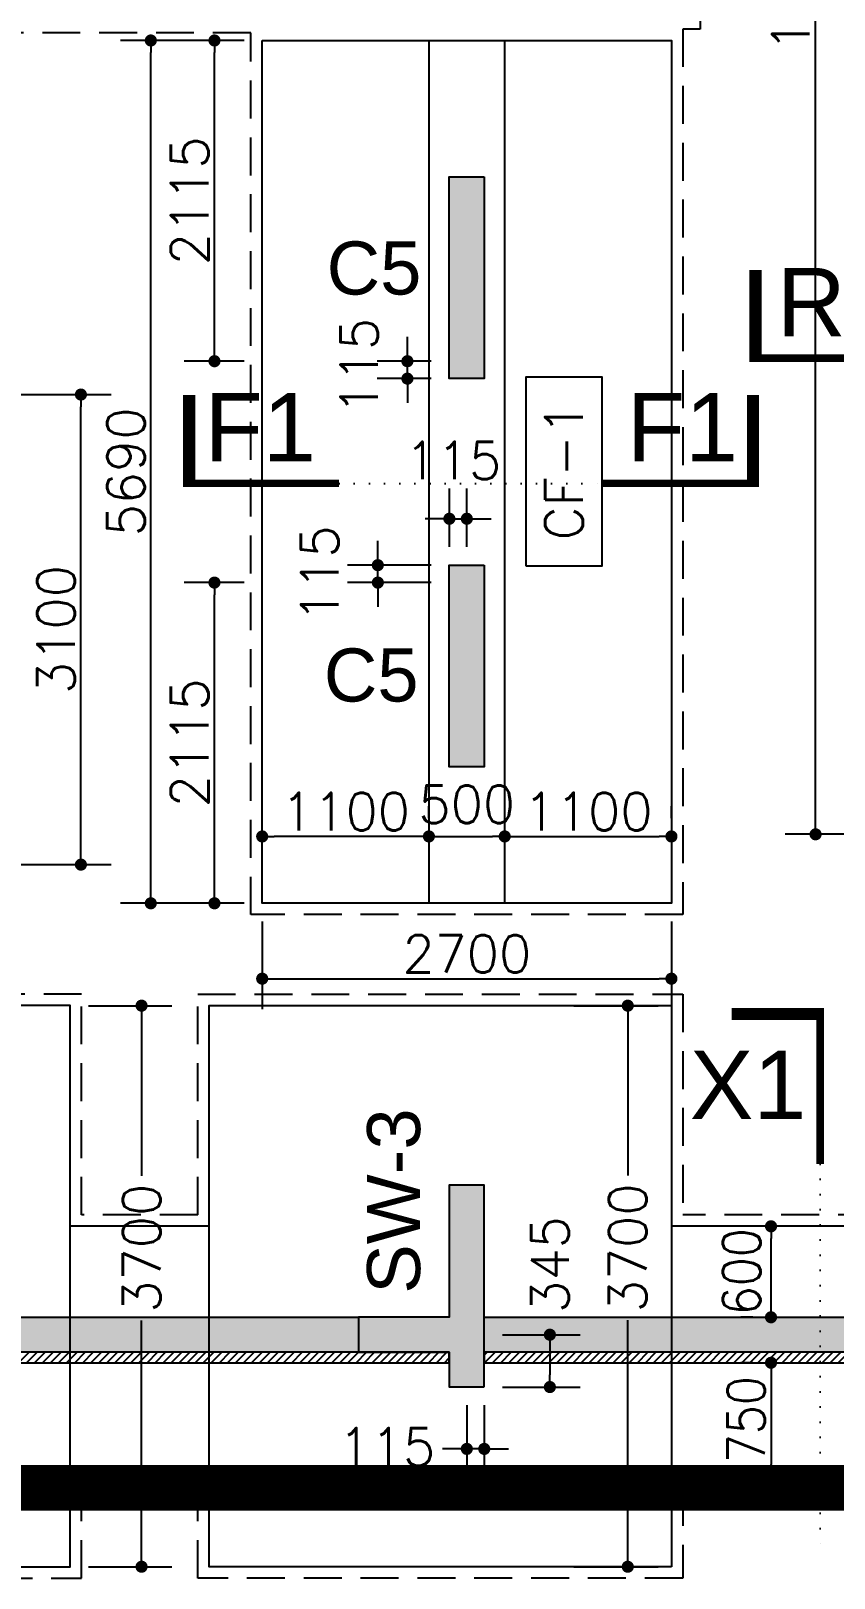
# Model space of a CAD drawing. Extents: x -200722 to 834823, y -494970 to 88783.
# Drawn here: x 501026 to 506325, y 23549 to 33752 of the extents above; entities that cross this region are included whole.
import ezdxf
from ezdxf.enums import TextEntityAlignment as Align

# ---------------------------------------------------------------- set-up
doc = ezdxf.new("R2010")
doc.units = 0
doc.header["$LTSCALE"] = 100
doc.header["$MEASUREMENT"] = 0
doc.header["$PDMODE"] = 34
doc.linetypes.add('DOT', pattern=[0.25, 0, -0.25])
doc.linetypes.add('HIDDEN', pattern=[0.375, 0.25, -0.125])
doc.layers.get('0').update_dxf_attribs({"linetype": 'CONTINUOUS'})
doc.layers.get('DEFPOINTS').update_dxf_attribs({"linetype": 'CONTINUOUS'})
for name, color, linetype in [('BEAM', 4, 'CONTINUOUS'), ('COL. SHED. STEEL.', 6, 'CONTINUOUS'), ('COL_H', 235, 'CONTINUOUS'), ('DIM', 3, 'CONTINUOUS'), ('F_EXEC', 3, 'HIDDEN'), ('F_FTG1', 11, 'CONTINUOUS'), ('RCCWALL', 6, 'CONTINUOUS'), ('TEXT', 2, 'CONTINUOUS')]:
    doc.layers.add(name, color=color, linetype=linetype)
doc.layers.add('HATCH', color=252, linetype='CONTINUOUS', lineweight=30)
doc.styles.add('AR', font='arial.ttf')
doc.styles.add('ROMANS', font='romans.shx')
doc.styles.get("Standard").update_dxf_attribs({"font": 'simplex.shx'})
doc.styles.add('TIMES-N', font='arial.ttf')
doc.dimstyles.new('STANDARD$0', dxfattribs={"dimtxt": 2.5, "dimasz": 2.5, "dimexe": 2, "dimexo": 0.7, "dimgap": 0.9, "dimtad": 1, "dimdec": 0, "dimdsep": 46, "dimtxsty": 'ROMANS', "dimcen": 0.09, "dimclrd": 4, "dimclre": 4, "dimclrt": 3, "dimadec": 0, "dimazin": 0, "dimtfac": 1, "dimtdec": 0, "dimtmove": 0, "dimatfit": 3, "dimfxl": 1, "dimtolj": 1, "dimtzin": 0, "dimarcsym": 0})

# ---------------------------------------------------------------- blocks, each defined once
blk = doc.blocks.new('DOT')
at = {"color": 0, "linetype": 'ByBlock'}
blk.add_line((-0.5, 0), (-1, 0), dxfattribs=at)
at = {"color": 0, "linetype": 'ByBlock', "const_width": 0.5}
blk.add_lwpolyline([(-0.25, 0, 1), (0.25, 0, 1)], format="xyb", close=True, dxfattribs=at)
blk = doc.blocks.new('*D2416')
at = {"layer": 'BEAM', "color": 0, "lineweight": -2, "transparency": 16777216}
for p, q in [((504607, 27324), (505164, 27324)), ((504964, 27244), (504964, 26204)), ((504964, 23704), (504964, 25250)), ((504607, 23624), (505164, 23624))]:
    blk.add_line(p, q, dxfattribs=at)
at = {"layer": 'DEFPOINTS', "color": 0, "lineweight": -3, "ltscale": 0.4, "transparency": 16777216}
for p in [(504487, 27324), (504964, 27324), (504487, 23624)]:
    blk.add_point(p, dxfattribs=at)
at = {"layer": 'BEAM', "color": 0, "lineweight": -2, "ltscale": 0.4, "transparency": 16777216, "xscale": 80, "yscale": 80, "zscale": 80}
for p, rotation in [((504964, 27324), 90), ((504964, 23624), 270)]:
    blk.add_blockref('DOT', p, dxfattribs=dict(at, rotation=rotation))
at = {"layer": 'BEAM', "color": 0, "ltscale": 0.4, "transparency": 16777216, "insert": (504964, 25727), "char_height": 248, "attachment_point": 5, "rotation": 90}
blk.add_mtext('\\A1;3700', dxfattribs=at)
blk = doc.blocks.new('_DOT')
at = {"color": 0, "linetype": 'ByBlock'}
blk.add_line((-0.5, 0), (-1, 0), dxfattribs=at)
at = {"color": 0, "linetype": 'ByBlock', "const_width": 0.5}
blk.add_lwpolyline([(-0.25, 0, 1), (0.25, 0, 1)], format="xyb", close=True, dxfattribs=at)
blk = doc.blocks.new('*D2417')
at = {"layer": 'BEAM', "color": 0, "lineweight": -2, "transparency": 16777216}
for p, q in [((501406, 27324), (501956, 27324)), ((501756, 27244), (501756, 26201)), ((501756, 23704), (501756, 25247)), ((501406, 23624), (501956, 23624))]:
    blk.add_line(p, q, dxfattribs=at)
at = {"layer": 'DEFPOINTS', "color": 0, "lineweight": -3, "ltscale": 0.4, "transparency": 16777216}
for p in [(501286, 27324), (501756, 27324), (501286, 23624)]:
    blk.add_point(p, dxfattribs=at)
at = {"layer": 'BEAM', "color": 0, "lineweight": -2, "ltscale": 0.4, "transparency": 16777216, "xscale": 80, "yscale": 80, "zscale": 80}
for p, rotation in [((501756, 27324), 90), ((501756, 23624), 270)]:
    blk.add_blockref('DOT', p, dxfattribs=dict(at, rotation=rotation))
at = {"layer": 'BEAM', "color": 0, "ltscale": 0.4, "transparency": 16777216, "insert": (501756, 25724), "char_height": 248, "attachment_point": 5, "rotation": 90}
blk.add_mtext('\\A1;3700', dxfattribs=at)
blk = doc.blocks.new('*D2432')
at = {"layer": 'BEAM', "color": 0, "lineweight": -2, "transparency": 16777216}
for p, q in [((503315, 30309), (503315, 30389)), ((503667, 30229), (503115, 30229)), ((503315, 30114), (503315, 30229)), ((503667, 30114), (503115, 30114)), ((503315, 30034), (503315, 29954))]:
    blk.add_line(p, q, dxfattribs=at)
at = {"layer": 'DEFPOINTS', "color": 0, "lineweight": -3, "ltscale": 0.4, "transparency": 16777216}
for p in [(503315, 30229), (503787, 30229), (503787, 30114)]:
    blk.add_point(p, dxfattribs=at)
at = {"layer": 'BEAM', "color": 0, "lineweight": -2, "ltscale": 0.4, "transparency": 16777216, "xscale": 80, "yscale": 80, "zscale": 80}
for p, rotation in [((503315, 30229), 270), ((503315, 30114), 90)]:
    blk.add_blockref('DOT', p, dxfattribs=dict(at, rotation=rotation))
at = {"layer": 'BEAM', "color": 0, "ltscale": 0.4, "transparency": 16777216, "insert": (502931, 30172), "char_height": 248, "attachment_point": 5, "rotation": 90}
blk.add_mtext('\\A1;115', dxfattribs=at)
blk = doc.blocks.new('*D2433')
at = {"layer": 'BEAM', "color": 0, "lineweight": -2, "transparency": 16777216}
for p, q in [((503510, 31654), (503510, 31734)), ((503667, 31574), (503310, 31574)), ((503510, 31459), (503510, 31574)), ((503667, 31459), (503310, 31459)), ((503510, 31379), (503510, 31299))]:
    blk.add_line(p, q, dxfattribs=at)
at = {"layer": 'DEFPOINTS', "color": 0, "lineweight": -3, "ltscale": 0.4, "transparency": 16777216}
for p in [(503510, 31574), (503787, 31574), (503787, 31459)]:
    blk.add_point(p, dxfattribs=at)
at = {"layer": 'BEAM', "color": 0, "lineweight": -2, "ltscale": 0.4, "transparency": 16777216, "xscale": 80, "yscale": 80, "zscale": 80}
for p, rotation in [((503510, 31574), 270), ((503510, 31459), 90)]:
    blk.add_blockref('DOT', p, dxfattribs=dict(at, rotation=rotation))
at = {"layer": 'BEAM', "color": 0, "ltscale": 0.4, "transparency": 16777216, "insert": (503192, 31541), "char_height": 248, "attachment_point": 5, "rotation": 90}
blk.add_mtext('\\A1;115', dxfattribs=at)
blk = doc.blocks.new('*D2434')
at = {"layer": 'BEAM', "color": 0, "lineweight": -2, "transparency": 16777216}
for p, q in [((503787, 30349), (503787, 30735)), ((503902, 30349), (503902, 30735)), ((503707, 30535), (503627, 30535)), ((503787, 30535), (503902, 30535)), ((503982, 30535), (504062, 30535))]:
    blk.add_line(p, q, dxfattribs=at)
at = {"layer": 'DEFPOINTS', "color": 0, "lineweight": -3, "ltscale": 0.4, "transparency": 16777216}
for p in [(503902, 30535), (503787, 30229), (503902, 30229)]:
    blk.add_point(p, dxfattribs=at)
at = {"layer": 'BEAM', "color": 0, "lineweight": -2, "ltscale": 0.4, "transparency": 16777216, "xscale": 80, "yscale": 80, "zscale": 80}
blk.add_blockref('DOT', (503787, 30535), dxfattribs=at)
at = {"layer": 'BEAM', "color": 0, "lineweight": -2, "ltscale": 0.4, "transparency": 16777216, "xscale": 80, "yscale": 80, "zscale": 80, "rotation": 180}
blk.add_blockref('DOT', (503902, 30535), dxfattribs=at)
at = {"layer": 'BEAM', "color": 0, "ltscale": 0.4, "transparency": 16777216, "insert": (503811, 30919), "char_height": 248, "attachment_point": 5}
blk.add_mtext('\\A1;115', dxfattribs=at)
blk = doc.blocks.new('*D2435')
at = {"layer": 'BEAM', "color": 0, "lineweight": -2, "transparency": 16777216}
for p, q in [((502432, 30114), (502037, 30114)), ((502237, 28079), (502237, 30034)), ((502432, 27999), (502037, 27999))]:
    blk.add_line(p, q, dxfattribs=at)
at = {"layer": 'DEFPOINTS', "color": 0, "lineweight": -3, "ltscale": 0.4, "transparency": 16777216}
for p in [(502237, 30114), (502552, 30114), (502552, 27999)]:
    blk.add_point(p, dxfattribs=at)
at = {"layer": 'BEAM', "color": 0, "lineweight": -2, "ltscale": 0.4, "transparency": 16777216, "xscale": 80, "yscale": 80, "zscale": 80}
for p, rotation in [((502237, 30114), 90), ((502237, 27999), 270)]:
    blk.add_blockref('DOT', p, dxfattribs=dict(at, rotation=rotation))
at = {"layer": 'BEAM', "color": 0, "ltscale": 0.4, "transparency": 16777216, "insert": (502073, 29057), "char_height": 248, "attachment_point": 5, "rotation": 90}
blk.add_mtext('\\A1;2115', dxfattribs=at)
blk = doc.blocks.new('*D2436')
at = {"layer": 'BEAM', "color": 0, "lineweight": -2, "transparency": 16777216}
for p, q in [((502432, 33689), (502037, 33689)), ((502237, 31654), (502237, 33609)), ((502432, 31574), (502037, 31574))]:
    blk.add_line(p, q, dxfattribs=at)
at = {"layer": 'DEFPOINTS', "color": 0, "lineweight": -3, "ltscale": 0.4, "transparency": 16777216}
for p in [(502237, 33689), (502552, 33689), (502552, 31574)]:
    blk.add_point(p, dxfattribs=at)
at = {"layer": 'BEAM', "color": 0, "lineweight": -2, "ltscale": 0.4, "transparency": 16777216, "xscale": 80, "yscale": 80, "zscale": 80}
for p, rotation in [((502237, 33689), 90), ((502237, 31574), 270)]:
    blk.add_blockref('DOT', p, dxfattribs=dict(at, rotation=rotation))
at = {"layer": 'BEAM', "color": 0, "ltscale": 0.4, "transparency": 16777216, "insert": (502073, 32632), "char_height": 248, "attachment_point": 5, "rotation": 90}
blk.add_mtext('\\A1;2115', dxfattribs=at)
blk = doc.blocks.new('*D2437')
at = {"layer": 'BEAM', "color": 0, "lineweight": -2, "transparency": 16777216}
for p, q in [((502432, 33689), (501617, 33689)), ((501817, 28079), (501817, 33609)), ((502432, 27999), (501617, 27999))]:
    blk.add_line(p, q, dxfattribs=at)
at = {"layer": 'DEFPOINTS', "color": 0, "lineweight": -3, "ltscale": 0.4, "transparency": 16777216}
for p in [(501817, 33689), (502552, 33689), (502552, 27999)]:
    blk.add_point(p, dxfattribs=at)
at = {"layer": 'BEAM', "color": 0, "lineweight": -2, "ltscale": 0.4, "transparency": 16777216, "xscale": 80, "yscale": 80, "zscale": 80}
for p, rotation in [((501817, 33689), 90), ((501817, 27999), 270)]:
    blk.add_blockref('DOT', p, dxfattribs=dict(at, rotation=rotation))
at = {"layer": 'BEAM', "color": 0, "ltscale": 0.4, "transparency": 16777216, "insert": (501653, 30844), "char_height": 248, "attachment_point": 5, "rotation": 90}
blk.add_mtext('\\A1;5690', dxfattribs=at)
blk = doc.blocks.new('*D2438')
at = {"layer": 'BEAM', "color": 0, "lineweight": -2, "transparency": 16777216}
for p, q in [((502552, 27879), (502552, 27302)), ((505252, 27879), (505252, 27302)), ((502632, 27502), (505172, 27502))]:
    blk.add_line(p, q, dxfattribs=at)
at = {"layer": 'DEFPOINTS', "color": 0, "lineweight": -3, "ltscale": 0.4, "transparency": 16777216}
for p in [(502552, 27999), (505252, 27999), (505252, 27502)]:
    blk.add_point(p, dxfattribs=at)
at = {"layer": 'BEAM', "color": 0, "lineweight": -2, "ltscale": 0.4, "transparency": 16777216, "xscale": 80, "yscale": 80, "zscale": 80, "rotation": 180}
blk.add_blockref('DOT', (502552, 27502), dxfattribs=at)
at = {"layer": 'BEAM', "color": 0, "lineweight": -2, "ltscale": 0.4, "transparency": 16777216, "xscale": 80, "yscale": 80, "zscale": 80}
blk.add_blockref('DOT', (505252, 27502), dxfattribs=at)
at = {"layer": 'BEAM', "color": 0, "ltscale": 0.4, "transparency": 16777216, "insert": (503902, 27666), "char_height": 248, "attachment_point": 5}
blk.add_mtext('\\A1;2700', dxfattribs=at)
blk = doc.blocks.new('*D2439')
at = {"layer": 'BEAM', "color": 0, "lineweight": -2, "transparency": 16777216}
for p, q in [((502552, 28560), (502552, 28640)), ((503652, 28560), (503652, 28640)), ((503572, 28440), (502632, 28440))]:
    blk.add_line(p, q, dxfattribs=at)
at = {"layer": 'DEFPOINTS', "color": 0, "lineweight": -3, "ltscale": 0.4, "transparency": 16777216}
for p in [(502552, 28440), (502552, 28440), (503652, 28440)]:
    blk.add_point(p, dxfattribs=at)
at = {"layer": 'BEAM', "color": 0, "lineweight": -2, "ltscale": 0.4, "transparency": 16777216, "xscale": 80, "yscale": 80, "zscale": 80, "rotation": 180}
blk.add_blockref('DOT', (502552, 28440), dxfattribs=at)
at = {"layer": 'BEAM', "color": 0, "lineweight": -2, "ltscale": 0.4, "transparency": 16777216, "xscale": 80, "yscale": 80, "zscale": 80}
blk.add_blockref('DOT', (503652, 28440), dxfattribs=at)
at = {"layer": 'BEAM', "color": 0, "ltscale": 0.4, "transparency": 16777216, "insert": (503102, 28604), "char_height": 248, "attachment_point": 5}
blk.add_mtext('\\A1;1100', dxfattribs=at)
blk = doc.blocks.new('*D2440')
at = {"layer": 'BEAM', "color": 0, "lineweight": -2, "transparency": 16777216}
for p, q in [((504152, 28560), (504152, 28640)), ((505252, 28560), (505252, 28640)), ((504232, 28440), (505172, 28440))]:
    blk.add_line(p, q, dxfattribs=at)
at = {"layer": 'DEFPOINTS', "color": 0, "lineweight": -3, "ltscale": 0.4, "transparency": 16777216}
for p in [(504152, 28440), (505252, 28440), (505252, 28440)]:
    blk.add_point(p, dxfattribs=at)
at = {"layer": 'BEAM', "color": 0, "lineweight": -2, "ltscale": 0.4, "transparency": 16777216, "xscale": 80, "yscale": 80, "zscale": 80, "rotation": 180}
blk.add_blockref('DOT', (504152, 28440), dxfattribs=at)
at = {"layer": 'BEAM', "color": 0, "lineweight": -2, "ltscale": 0.4, "transparency": 16777216, "xscale": 80, "yscale": 80, "zscale": 80}
blk.add_blockref('DOT', (505252, 28440), dxfattribs=at)
at = {"layer": 'BEAM', "color": 0, "ltscale": 0.4, "transparency": 16777216, "insert": (504702, 28604), "char_height": 248, "attachment_point": 5}
blk.add_mtext('\\A1;1100', dxfattribs=at)
blk = doc.blocks.new('*D2441')
at = {"layer": 'BEAM', "color": 0, "lineweight": -2, "transparency": 16777216}
for p, q in [((503652, 28560), (503652, 28640)), ((504152, 28560), (504152, 28640)), ((503732, 28440), (504072, 28440))]:
    blk.add_line(p, q, dxfattribs=at)
at = {"layer": 'DEFPOINTS', "color": 0, "lineweight": -3, "ltscale": 0.4, "transparency": 16777216}
for p in [(503652, 28440), (504152, 28440), (504152, 28440)]:
    blk.add_point(p, dxfattribs=at)
at = {"layer": 'BEAM', "color": 0, "lineweight": -2, "ltscale": 0.4, "transparency": 16777216, "xscale": 80, "yscale": 80, "zscale": 80, "rotation": 180}
blk.add_blockref('DOT', (503652, 28440), dxfattribs=at)
at = {"layer": 'BEAM', "color": 0, "lineweight": -2, "ltscale": 0.4, "transparency": 16777216, "xscale": 80, "yscale": 80, "zscale": 80}
blk.add_blockref('DOT', (504152, 28440), dxfattribs=at)
at = {"layer": 'BEAM', "color": 0, "ltscale": 0.4, "transparency": 16777216, "insert": (503902, 28652), "char_height": 248, "attachment_point": 5}
blk.add_mtext('\\A1;500', dxfattribs=at)
blk = doc.blocks.new('*D2469')
at = {"layer": 'BEAM', "color": 0, "lineweight": -2, "transparency": 16777216}
for p, q in [((500946, 31354), (501556, 31354)), ((501356, 28334), (501356, 31274)), ((500946, 28254), (501556, 28254))]:
    blk.add_line(p, q, dxfattribs=at)
at = {"layer": 'DEFPOINTS', "color": 0, "lineweight": -3, "ltscale": 0.4, "transparency": 16777216}
for p in [(500826, 31354), (501356, 31354), (500826, 28254)]:
    blk.add_point(p, dxfattribs=at)
at = {"layer": 'BEAM', "color": 0, "lineweight": -2, "ltscale": 0.4, "transparency": 16777216, "xscale": 80, "yscale": 80, "zscale": 80}
for p, rotation in [((501356, 31354), 90), ((501356, 28254), 270)]:
    blk.add_blockref('DOT', p, dxfattribs=dict(at, rotation=rotation))
at = {"layer": 'BEAM', "color": 0, "ltscale": 0.4, "transparency": 16777216, "insert": (501192, 29804), "char_height": 248, "attachment_point": 5, "rotation": 90}
blk.add_mtext('\\A1;3100', dxfattribs=at)
blk = doc.blocks.new('*D2516')
at = {"layer": 'BEAM', "color": 0, "lineweight": -2, "transparency": 16777216}
for p, q in [((504137, 25154), (504650, 25154)), ((504450, 25074), (504450, 24889)), ((504137, 24809), (504650, 24809))]:
    blk.add_line(p, q, dxfattribs=at)
at = {"layer": 'DEFPOINTS', "color": 0, "lineweight": -3, "ltscale": 0.4, "transparency": 16777216}
for p in [(504017, 25154), (504017, 24809), (504450, 24809)]:
    blk.add_point(p, dxfattribs=at)
at = {"layer": 'BEAM', "color": 0, "lineweight": -2, "ltscale": 0.4, "transparency": 16777216, "xscale": 80, "yscale": 80, "zscale": 80}
for p, rotation in [((504450, 25154), 90), ((504450, 24809), 270)]:
    blk.add_blockref('DOT', p, dxfattribs=dict(at, rotation=rotation))
at = {"layer": 'BEAM', "color": 0, "ltscale": 0.4, "transparency": 16777216, "insert": (504450, 25617), "char_height": 248, "attachment_point": 5, "rotation": 90}
blk.add_mtext('\\A1;345', dxfattribs=at)
blk = doc.blocks.new('*D2517')
at = {"layer": 'BEAM', "color": 0, "lineweight": -2, "transparency": 16777216}
for p, q in [((503902, 24689), (503902, 24201)), ((504017, 24689), (504017, 24201)), ((503822, 24401), (503742, 24401)), ((504017, 24401), (503902, 24401)), ((504097, 24401), (504177, 24401))]:
    blk.add_line(p, q, dxfattribs=at)
at = {"layer": 'DEFPOINTS', "color": 0, "lineweight": -3, "ltscale": 0.4, "transparency": 16777216}
for p in [(503902, 24809), (504017, 24809), (503902, 24401)]:
    blk.add_point(p, dxfattribs=at)
at = {"layer": 'BEAM', "color": 0, "lineweight": -2, "ltscale": 0.4, "transparency": 16777216, "xscale": 80, "yscale": 80, "zscale": 80}
blk.add_blockref('DOT', (503902, 24401), dxfattribs=at)
at = {"layer": 'BEAM', "color": 0, "lineweight": -2, "ltscale": 0.4, "transparency": 16777216, "xscale": 80, "yscale": 80, "zscale": 80, "rotation": 180}
blk.add_blockref('DOT', (504017, 24401), dxfattribs=at)
at = {"layer": 'BEAM', "color": 0, "ltscale": 0.4, "transparency": 16777216, "insert": (503375, 24414), "char_height": 248, "attachment_point": 5}
blk.add_mtext('\\A1;115', dxfattribs=at)
blk = doc.blocks.new('*D2567')
at = {"layer": 'BEAM', "color": 0, "lineweight": -2, "transparency": 16777216}
for p, q in [((506507, 39839), (506003, 39839)), ((506203, 28534), (506203, 39759)), ((506507, 28454), (506003, 28454))]:
    blk.add_line(p, q, dxfattribs=at)
at = {"layer": 'DEFPOINTS', "color": 0, "lineweight": -3, "ltscale": 0.4, "transparency": 16777216}
for p in [(506203, 39839), (506627, 39839), (506627, 28454)]:
    blk.add_point(p, dxfattribs=at)
at = {"layer": 'BEAM', "color": 0, "lineweight": -2, "ltscale": 0.4, "transparency": 16777216, "xscale": 80, "yscale": 80, "zscale": 80}
for p, rotation in [((506203, 39839), 90), ((506203, 28454), 270)]:
    blk.add_blockref('DOT', p, dxfattribs=dict(at, rotation=rotation))
at = {"layer": 'BEAM', "color": 0, "ltscale": 0.4, "transparency": 16777216, "insert": (506039, 34147), "char_height": 248, "attachment_point": 5, "rotation": 90}
blk.add_mtext('\\A1;11385', dxfattribs=at)
blk = doc.blocks.new('*D2734')
at = {"layer": 'BEAM', "color": 0, "lineweight": -2, "transparency": 16777216}
for p, q in [((505789, 25869), (505709, 25869)), ((505909, 25349), (505909, 25789)), ((505789, 25269), (505709, 25269))]:
    blk.add_line(p, q, dxfattribs=at)
at = {"layer": 'DEFPOINTS', "color": 0, "lineweight": -3, "ltscale": 0.4, "transparency": 16777216}
for p in [(505909, 25869), (505909, 25869), (505909, 25269)]:
    blk.add_point(p, dxfattribs=at)
at = {"layer": 'BEAM', "color": 0, "lineweight": -2, "ltscale": 0.4, "transparency": 16777216, "xscale": 80, "yscale": 80, "zscale": 80}
for p, rotation in [((505909, 25869), 90), ((505909, 25269), 270)]:
    blk.add_blockref('DOT', p, dxfattribs=dict(at, rotation=rotation))
at = {"layer": 'BEAM', "color": 0, "ltscale": 0.4, "transparency": 16777216, "insert": (505715, 25569), "char_height": 248, "attachment_point": 5, "rotation": 90}
blk.add_mtext('\\A1;{\\W0.9;600}', dxfattribs=at)
blk = doc.blocks.new('*D2735')
at = {"layer": 'BEAM', "color": 0, "lineweight": -2, "transparency": 16777216}
for p, q in [((505789, 24969), (505709, 24969)), ((505909, 24889), (505909, 24299)), ((505789, 24219), (505709, 24219))]:
    blk.add_line(p, q, dxfattribs=at)
at = {"layer": 'DEFPOINTS', "color": 0, "lineweight": -3, "ltscale": 0.4, "transparency": 16777216}
for p in [(505909, 24969), (505909, 24219), (505909, 24219)]:
    blk.add_point(p, dxfattribs=at)
at = {"layer": 'BEAM', "color": 0, "lineweight": -2, "ltscale": 0.4, "transparency": 16777216, "xscale": 80, "yscale": 80, "zscale": 80}
for p, rotation in [((505909, 24969), 90), ((505909, 24219), 270)]:
    blk.add_blockref('DOT', p, dxfattribs=dict(at, rotation=rotation))
at = {"layer": 'BEAM', "color": 0, "ltscale": 0.4, "transparency": 16777216, "insert": (505745, 24594), "char_height": 248, "attachment_point": 5, "rotation": 90}
blk.add_mtext('\\A1;{\\W0.9;750}', dxfattribs=at)

msp = doc.modelspace()

# ---------------------------------------------------------------- hatches: boundary and pattern name
at = {"layer": 'COL_H', "ltscale": 0.4}
for points in [[(504016.5, 32789.4), (504016.5, 31459.4), (503786.5, 31459.4), (503786.5, 32789.4)], [(504016.5, 30229.4), (504016.5, 28899.4), (503786.5, 28899.4), (503786.5, 30229.4)], [(504016.5, 24809.4), (504016.5, 26139.4), (503786.5, 26139.4), (503786.5, 25269.4), (503186.5, 25269.4), (503186.5, 25039.4), (503786.5, 25039.4), (503786.5, 24809.4)]]:
    msp.add_hatch(color=256, dxfattribs=at).paths.add_polyline_path(points)
at = {"layer": 'DIM', "ltscale": 0.4}
h = msp.add_hatch(dxfattribs=at)
h.set_pattern_fill('ANSI31', color=256, scale=300, style=0)
h.set_pattern_definition([(45, (191292.92, 0), (-26.5165043, 26.5165043), [])])
h.paths.add_polyline_path([(499470.5, 25039.4), (496150.5, 25039.4), (496150.5, 24969.4), (499470.5, 24969.4)])
h.paths.add_polyline_path([(503786.5, 25039.4), (499700.5, 25039.4), (499700.5, 24969.4), (503786.5, 24969.4)])
h.paths.add_polyline_path([(517104.5, 25039.4), (504016.5, 25039.4), (504016.5, 24969.4), (517104.5, 24969.4)])
at = {"layer": 'HATCH', "lineweight": -3, "ltscale": 0.4}
for points in [[(500300.5, 25269.4), (503186.5, 25269.4), (503186.5, 25039.4), (500300.5, 25039.4)], [(504016.5, 25269.4), (507801.5, 25269.4), (507801.5, 25039.4), (504016.5, 25039.4)]]:
    msp.add_hatch(color=256, dxfattribs=at).paths.add_polyline_path(points)

# ---------------------------------------------------------------- linework, layer by layer
at = {"color": 1, "linetype": 'DOT', "ltscale": 4}
for p, q in [((503059.4, 30768.5, 7446.6), (504801, 30768.5, 7446.6)), ((506233.5, 26279.4), (506233.5, 23696.6))]:
    msp.add_line(p, q, dxfattribs=at)
at = {"color": 1, "lineweight": -3, "ltscale": 0.4}
msp.add_line((518279.5, 24144.3, 7296.2), (454820.5, 24143.9, 5270.9), dxfattribs=at)
at = {"color": 5, "lineweight": -3, "ltscale": 0.4, "const_width": 300, "elevation": 7446.6}
msp.add_lwpolyline([(454820.5, 52099.9), (518279.5, 52099.9), (518279.5, 24144.4), (454820.5, 24143.9), (454820.5, 52099.9)], dxfattribs=at)
at = {"layer": 'COL. SHED. STEEL.', "ltscale": 500, "elevation": 7446.6}
for points in [[(504016.5, 32789.4), (504016.5, 31459.4), (503786.5, 31459.4), (503786.5, 32789.4), (504016.5, 32789.4)], [(504016.5, 30229.4), (504016.5, 28899.4), (503786.5, 28899.4), (503786.5, 30229.4), (504016.5, 30229.4)], [(504016.5, 24809.4), (504016.5, 26139.4), (503786.5, 26139.4), (503786.5, 25269.4), (503186.5, 25269.4), (503186.5, 25039.4), (503786.5, 25039.4), (503786.5, 24809.4), (504016.5, 24809.4)]]:
    msp.add_lwpolyline(points, dxfattribs=at)
at = {"layer": 'DIM', "color": 1}
for points in [[(505806.3, 32176.5, 80, 80, 0), (505806.3, 31593.4, 50, 50, 0), (506795.4, 31593.4, 50, 50, 0)], [(505650.3, 27268.5, 80, 80, 0), (506233.5, 27268.5, 50, 50, 0), (506233.5, 26279.4, 50, 50, 0)]]:
    msp.add_lwpolyline(points, format="xyseb", dxfattribs=at)
at = {"layer": 'DIM', "color": 1, "elevation": 7446.6}
for points in [[(502070.3, 31351.6, 80, 80, 0), (502070.3, 30768.5, 50, 50, 0), (503059.4, 30768.5, 50, 50, 0)], [(505790.1, 31351.6, 80, 80, 0), (505790.1, 30768.5, 50, 50, 0), (504801, 30768.5, 50, 50, 0)]]:
    msp.add_lwpolyline(points, format="xyseb", dxfattribs=at)
at = {"layer": 'F_EXEC', "ltscale": 10}
for p, q in [((502126.5, 25944.4, 7446.6), (501360.5, 25944.4, 7446.6)), ((506601.5, 25944.4, 7446.6), (505326.5, 25944.4, 7446.6))]:
    msp.add_line(p, q, dxfattribs=at)
at = {"layer": 'F_EXEC', "ltscale": 10, "elevation": 7446.6}
for points in [[(505441.5, 33764.4), (505326.5, 33764.4), (505326.5, 27924.4), (502476.5, 27924.4), (502476.5, 33739.4), (500110.5, 33739.4), (500110.5, 39914.4), (503440.5, 39914.4), (503440.5, 38024.4), (505441.5, 38024.4), (505441.5, 33764.4)], [(501360.5, 25944.4), (501360.5, 27399.4), (498160.5, 27399.4), (498160.5, 25944.4)], [(502126.5, 25944.4), (502126.5, 27399.4), (505326.5, 27399.4), (505326.5, 25944.4)], [(498160.5, 24144.4), (498160.5, 23549.4), (501360.5, 23549.4), (501360.5, 24144.4)], [(502126.5, 24144.4), (501360.5, 24144.4)], [(505326.5, 24144.4), (505326.5, 23549.4), (502126.5, 23549.4), (502126.5, 24144.4)], [(506601.5, 24144.4), (505326.5, 24144.4)]]:
    msp.add_lwpolyline(points, dxfattribs=at)
at = {"layer": 'F_FTG1', "ltscale": 0.4}
for p, q in [((503651.5, 33689.4, 7446.6), (503651.5, 27999.4, 7446.6)), ((504151.5, 33689.4, 7446.6), (504151.5, 27999.4, 7446.6)), ((502201.5, 25869.4, 7446.6), (501285.5, 25869.4, 7446.6)), ((506676.5, 25869.4, 7446.6), (505251.5, 25869.4, 7446.6))]:
    msp.add_line(p, q, dxfattribs=at)
at = {"layer": 'F_FTG1', "ltscale": 0.4, "elevation": 7446.6}
for points in [[(502551.5, 33689.4), (505251.5, 33689.4), (505251.5, 27999.4), (502551.5, 27999.4)], [(498235.5, 23624.4), (501285.5, 23624.4), (501285.5, 27324.4), (498235.5, 27324.4)], [(505251.5, 23624.4), (502201.5, 23624.4), (502201.5, 27324.4), (505251.5, 27324.4)]]:
    msp.add_lwpolyline(points, close=True, dxfattribs=at)
for points in [[(502201.5, 24219.4), (501285.5, 24219.4)], [(506676.5, 24219.4), (505251.5, 24219.4)]]:
    msp.add_lwpolyline(points, dxfattribs=at)
at = {"layer": 'RCCWALL', "color": 42, "ltscale": 0.4}
for points, elevation in [([(500300.5, 25269.4), (503186.5, 25269.4), (503186.5, 25039.4), (500300.5, 25039.4)], 3998.7), ([(504016.5, 25269.4), (507801.5, 25269.4), (507801.5, 25039.4), (504016.5, 25039.4)], 7446.6)]:
    msp.add_lwpolyline(points, close=True, dxfattribs=dict(at, elevation=elevation))
at = {"layer": 'RCCWALL', "color": 1, "ltscale": 0.4, "elevation": 7446.6}
for points in [[(503786.5, 25039.4), (499700.5, 25039.4), (499700.5, 24969.4), (503786.5, 24969.4)], [(517104.5, 25039.4), (504016.5, 25039.4), (504016.5, 24969.4), (517104.5, 24969.4)]]:
    msp.add_lwpolyline(points, close=True, dxfattribs=at)
at = {"layer": 'TEXT'}
msp.add_lwpolyline([(504293.4, 30222.6), (504293.4, 31471.4), (504793.3, 31471.4), (504793.3, 30222.6)], close=True, dxfattribs=at)

# ---------------------------------------------------------------- texts
at = {"layer": 'TEXT', "style": 'AR'}
for p in [(502977.2, 32013.6, 3998.7), (502958.6, 29329.6, 3998.7)]:
    msp.add_text('C5', height=350, dxfattribs=at).set_placement(p)
at = {"layer": 'TEXT', "style": 'TIMES-N'}
for s, p in [('R2', (505948.1, 31963.9)), ('F1', (502172.3, 31139, 7446.6)), ('F1', (504957.9, 31139, 7446.6)), ('X1', (505373.2, 26802.1))]:
    msp.add_text(s, height=450, dxfattribs=at).set_placement(p, align=Align.MIDDLE_LEFT)
at = {"layer": 'TEXT'}
msp.add_text('CF-1', height=250, rotation=90, dxfattribs=at).set_placement((504543.3, 30847), align=Align.MIDDLE)
at = {"layer": 'TEXT', "style": 'AR'}
msp.add_text('SW-3', height=350, rotation=90, dxfattribs=at).set_placement((503593.9, 25424.6, -3447.9))

# ---------------------------------------------------------------- dimensions: what is measured, and where the dimension line sits
at = {"layer": 'BEAM'}
for base, p1, p2, picture, middle in [((506203, 39839.4), (506626.5, 28454.4, 7446.6), (506626.5, 39839.4, 7446.6), '*D2567', (506039, 34146.9)), ((501817.4, 33689.4), (502551.5, 27999.4, 7446.6), (502551.5, 33689.4, 7446.6), '*D2437', (501653.4, 30844.4)), ((502236.6, 33689.4), (502551.5, 31574.4, 7446.6), (502551.5, 33689.4, 7446.6), '*D2436', (502072.6, 32631.9)), ((501356.1, 31354.4), (500825.5, 28254.4, 7446.6), (500825.5, 31354.4, 7446.6), '*D2469', (501192.1, 29804.4)), ((503314.7, 30229.4), (503786.5, 30114.4, 7446.6), (503786.5, 30229.4, 7446.6), '*D2432', (502930.7, 30171.9)), ((502236.6, 30114.4), (502551.5, 27999.4, 7446.6), (502551.5, 30114.4, 7446.6), '*D2435', (502072.6, 29056.9))]:
    dim = msp.add_linear_dim(base=base, p1=p1, p2=p2, angle=90, dimstyle='STANDARD$0', override={"dimscale": 8, "dimtxt": 31, "dimasz": 10, "dimexe": 25, "dimexo": 15, "dimgap": 5, "dimzin": 3, "dimtxsty": 'Standard', "dimblk": 'DOT', "dimcen": 3, "dimdle": 1, "dimclrd": 0, "dimclre": 0, "dimclrt": 0, "dimtmove": 2, "dimldrblk": 'DOT', "dimtzin": 3}, dxfattribs=at)
    dim.commit()
    dim.dimension.update_dxf_attribs({"geometry": picture, "text_midpoint": middle})
for base, p1, p2, angle, picture, middle in [((503510.4, 31574.4), (503786.5, 31459.4, 7446.6), (503786.5, 31574.4, 7446.6), 90, '*D2433', (503192.4, 31541.3)), ((501756, 27324.4, 7446.6), (501285.5, 23624.4, 14893.2), (501285.5, 27324.4, 7446.6), 90, '*D2417', (501756, 25724.4, 7446.6)), ((504964, 27324.4), (504486.9, 23624.4, 7446.6), (504486.9, 27324.4), 90, '*D2416', (504964, 25727.1)), ((504449.6, 24809.4, 7446.6), (504016.5, 25154.4, 14893.2), (504016.5, 24809.4, 14893.2), 90, '*D2516', (504449.6, 25616.5, 7446.6)), ((503901.5, 24401.4), (504016.5, 24809.4, 7446.6), (503901.5, 24809.4, 14893.2), 180, '*D2517', (503375.4, 24414.3))]:
    dim = msp.add_linear_dim(base=base, p1=p1, p2=p2, angle=angle, dimstyle='STANDARD$0', override={"dimscale": 8, "dimtxt": 31, "dimasz": 10, "dimexe": 25, "dimexo": 15, "dimgap": 5, "dimzin": 3, "dimtxsty": 'Standard', "dimblk": 'DOT', "dimcen": 3, "dimdle": 1, "dimclrd": 0, "dimclre": 0, "dimclrt": 0, "dimtmove": 2, "dimldrblk": 'DOT', "dimtzin": 3}, dxfattribs=at)
    dim.commit()
    dim.dimension.update_dxf_attribs({"geometry": picture, "text_midpoint": middle, "dimtype": 160})
for base, p1, p2, picture, middle in [((503901.5, 30535.4), (503786.5, 30229.4, 7446.6), (503901.5, 30229.4, 7446.6), '*D2434', (503811.1, 30919.4)), ((504151.5, 28440.4), (503651.5, 28440.4, 7446.6), (504151.5, 28440.4, 7446.6), '*D2441', (503901.5, 28652.2))]:
    dim = msp.add_linear_dim(base=base, p1=p1, p2=p2, dimstyle='STANDARD$0', override={"dimscale": 8, "dimtxt": 31, "dimasz": 10, "dimexe": 25, "dimexo": 15, "dimgap": 5, "dimzin": 3, "dimtxsty": 'Standard', "dimblk": 'DOT', "dimcen": 3, "dimdle": 1, "dimclrd": 0, "dimclre": 0, "dimclrt": 0, "dimtmove": 2, "dimldrblk": 'DOT', "dimtzin": 3}, dxfattribs=at)
    dim.commit()
    dim.dimension.update_dxf_attribs({"geometry": picture, "text_midpoint": middle, "dimtype": 160})
for base, p1, p2, picture, middle in [((502551.5, 28440.4), (503651.5, 28440.4, 7446.6), (502551.5, 28440.4, 7446.6), '*D2439', (503101.5, 28604.4)), ((505251.5, 28440.4), (504151.5, 28440.4, 7446.6), (505251.5, 28440.4, 7446.6), '*D2440', (504701.5, 28604.4)), ((505251.5, 27502.3), (502551.5, 27999.4, 7446.6), (505251.5, 27999.4, 7446.6), '*D2438', (503901.5, 27666.3))]:
    dim = msp.add_linear_dim(base=base, p1=p1, p2=p2, dimstyle='STANDARD$0', override={"dimscale": 8, "dimtxt": 31, "dimasz": 10, "dimexe": 25, "dimexo": 15, "dimgap": 5, "dimzin": 3, "dimtxsty": 'Standard', "dimblk": 'DOT', "dimcen": 3, "dimdle": 1, "dimclrd": 0, "dimclre": 0, "dimclrt": 0, "dimtmove": 2, "dimldrblk": 'DOT', "dimtzin": 3}, dxfattribs=at)
    dim.commit()
    dim.dimension.update_dxf_attribs({"geometry": picture, "text_midpoint": middle})
dim = msp.add_linear_dim(base=(505909, 25869.4), p1=(505909, 25269.4, 7446.6), p2=(505909, 25869.4, 7446.6), angle=90, text='{\\W0.9;<>}', dimstyle='STANDARD$0', override={"dimscale": 8, "dimtxt": 31, "dimasz": 10, "dimexe": 25, "dimexo": 15, "dimgap": 5, "dimzin": 3, "dimtxsty": 'Standard', "dimblk": 'DOT', "dimcen": 3, "dimdle": 1, "dimclrd": 0, "dimclre": 0, "dimclrt": 0, "dimtmove": 2, "dimldrblk": 'DOT', "dimtzin": 3}, dxfattribs=at)
dim.commit()
dim.dimension.update_dxf_attribs({"geometry": '*D2734', "text_midpoint": (505715.1, 25569.4), "dimtype": 160})
dim = msp.add_linear_dim(base=(505909, 24219.4), p1=(505909, 24969.4, 7446.6), p2=(505909, 24219.4, 7446.6), angle=90, text='{\\W0.9;<>}', dimstyle='STANDARD$0', override={"dimscale": 8, "dimtxt": 31, "dimasz": 10, "dimexe": 25, "dimexo": 15, "dimgap": 5, "dimzin": 3, "dimtxsty": 'Standard', "dimblk": 'DOT', "dimcen": 3, "dimdle": 1, "dimclrd": 0, "dimclre": 0, "dimclrt": 0, "dimtmove": 2, "dimldrblk": 'DOT', "dimtzin": 3}, dxfattribs=at)
dim.commit()
dim.dimension.update_dxf_attribs({"geometry": '*D2735', "text_midpoint": (505745, 24594.4)})

doc.saveas('drawing.dxf')
